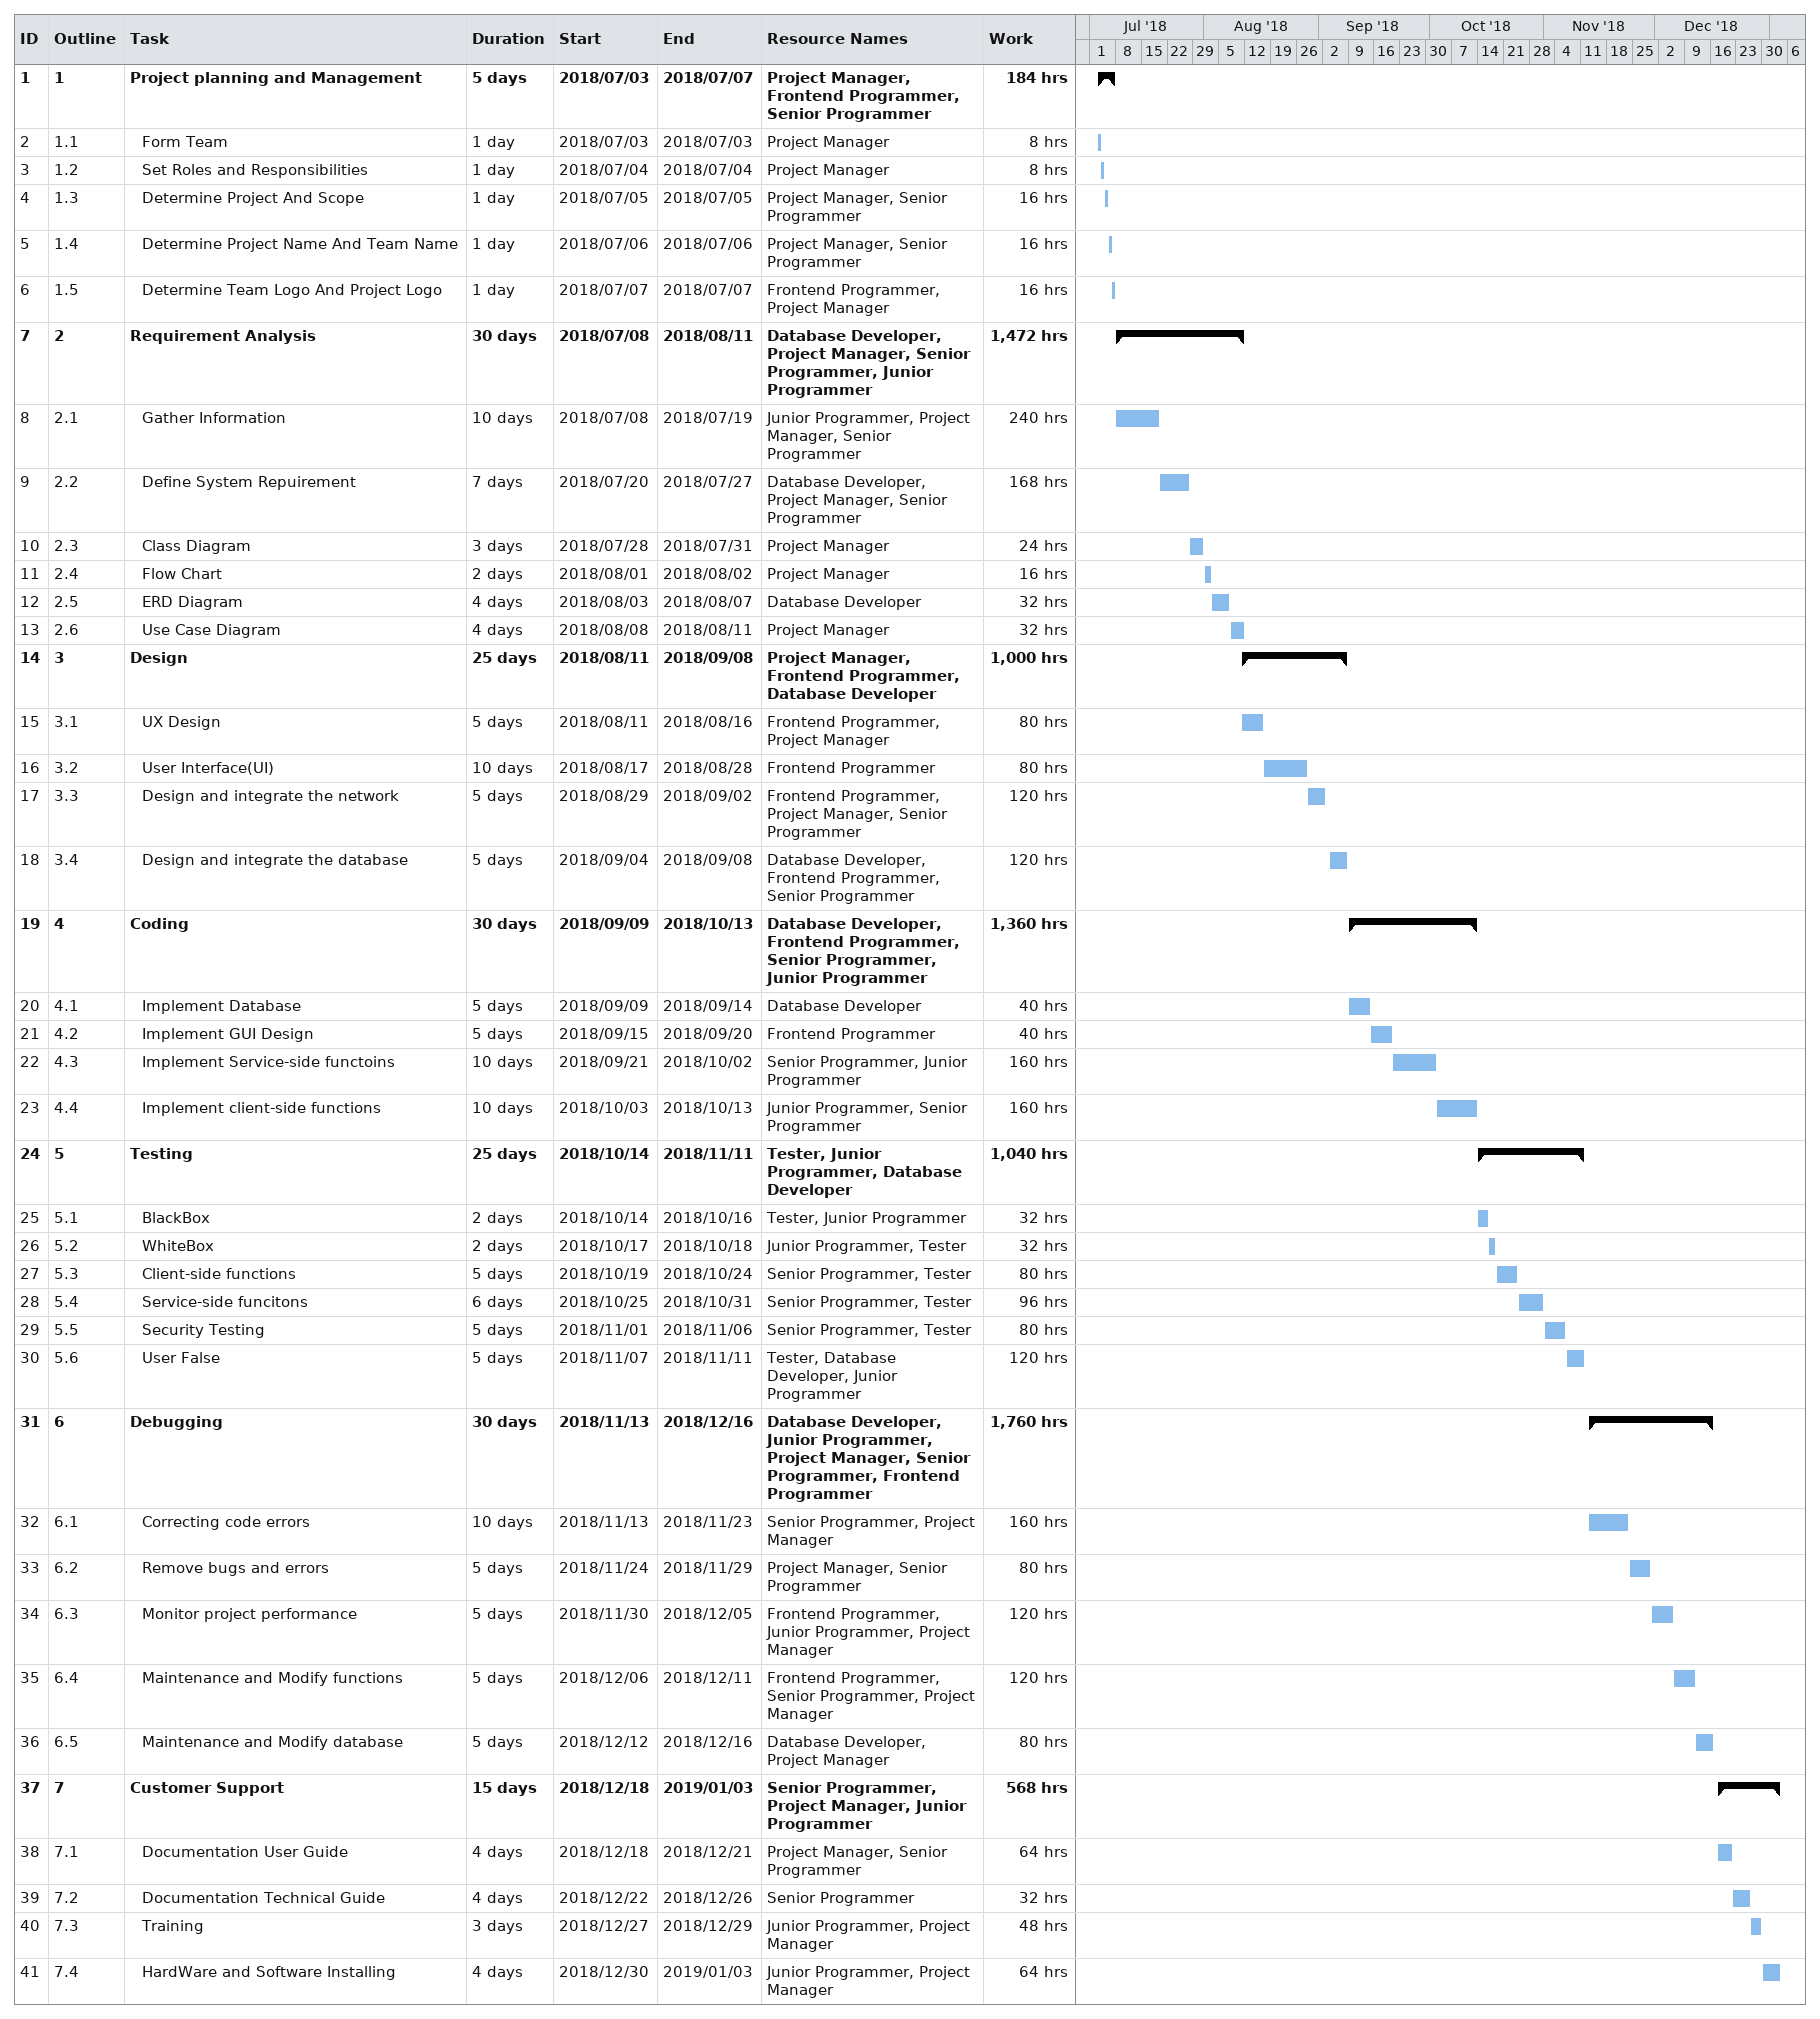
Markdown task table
| ID | WBS | Task | Duration | Start | Finish | Resources | Work (h) |
|---|---|---|---|---|---|---|---|
| 1 | 1 | **Project planning and Management** | 5d | 2018-07-03 | 2018-07-07 | Project Manager, Frontend Programmer, Senior Programmer | 184 |
| 2 | 1.1 | Form Team | 1d | 2018-07-03 | 2018-07-03 | Project Manager | 8 |
| 3 | 1.2 | Set Roles and Responsibilities | 1d | 2018-07-04 | 2018-07-04 | Project Manager | 8 |
| 4 | 1.3 | Determine Project And Scope | 1d | 2018-07-05 | 2018-07-05 | Project Manager, Senior Programmer | 16 |
| 5 | 1.4 | Determine Project Name And Team Name | 1d | 2018-07-06 | 2018-07-06 | Project Manager, Senior Programmer | 16 |
| 6 | 1.5 | Determine Team Logo And Project Logo | 1d | 2018-07-07 | 2018-07-07 | Frontend Programmer, Project Manager | 16 |
| 7 | 2 | **Requirement Analysis** | 30d | 2018-07-08 | 2018-08-11 | Database Developer, Project Manager, Senior Programmer, Junior Programmer | 1472 |
| 8 | 2.1 | Gather Information | 10d | 2018-07-08 | 2018-07-19 | Junior Programmer, Project Manager, Senior Programmer | 240 |
| 9 | 2.2 | Define System Repuirement | 7d | 2018-07-20 | 2018-07-27 | Database Developer, Project Manager, Senior Programmer | 168 |
| 10 | 2.3 | Class Diagram | 3d | 2018-07-28 | 2018-07-31 | Project Manager | 24 |
| 11 | 2.4 | Flow Chart | 2d | 2018-08-01 | 2018-08-02 | Project Manager | 16 |
| 12 | 2.5 | ERD Diagram | 4d | 2018-08-03 | 2018-08-07 | Database Developer | 32 |
| 13 | 2.6 | Use Case Diagram | 4d | 2018-08-08 | 2018-08-11 | Project Manager | 32 |
| 14 | 3 | **Design** | 25d | 2018-08-11 | 2018-09-08 | Project Manager, Frontend Programmer, Database Developer | 1000 |
| 15 | 3.1 | UX Design | 5d | 2018-08-11 | 2018-08-16 | Frontend Programmer, Project Manager | 80 |
| 16 | 3.2 | User Interface(UI) | 10d | 2018-08-17 | 2018-08-28 | Frontend Programmer | 80 |
| 17 | 3.3 | Design and integrate the network | 5d | 2018-08-29 | 2018-09-02 | Frontend Programmer, Project Manager, Senior Programmer | 120 |
| 18 | 3.4 | Design and integrate the database | 5d | 2018-09-04 | 2018-09-08 | Database Developer, Frontend Programmer, Senior Programmer | 120 |
| 19 | 4 | **Coding** | 30d | 2018-09-09 | 2018-10-13 | Database Developer, Frontend Programmer, Senior Programmer, Junior Programmer | 1360 |
| 20 | 4.1 | Implement Database | 5d | 2018-09-09 | 2018-09-14 | Database Developer | 40 |
| 21 | 4.2 | Implement GUI Design | 5d | 2018-09-15 | 2018-09-20 | Frontend Programmer | 40 |
| 22 | 4.3 | Implement Service-side functoins | 10d | 2018-09-21 | 2018-10-02 | Senior Programmer, Junior Programmer | 160 |
| 23 | 4.4 | Implement client-side functions | 10d | 2018-10-03 | 2018-10-13 | Junior Programmer, Senior Programmer | 160 |
| 24 | 5 | **Testing** | 25d | 2018-10-14 | 2018-11-11 | Tester, Junior Programmer, Database Developer | 1040 |
| 25 | 5.1 | BlackBox | 2d | 2018-10-14 | 2018-10-16 | Tester, Junior Programmer | 32 |
| 26 | 5.2 | WhiteBox | 2d | 2018-10-17 | 2018-10-18 | Junior Programmer, Tester | 32 |
| 27 | 5.3 | Client-side functions | 5d | 2018-10-19 | 2018-10-24 | Senior Programmer, Tester | 80 |
| 28 | 5.4 | Service-side funcitons | 6d | 2018-10-25 | 2018-10-31 | Senior Programmer, Tester | 96 |
| 29 | 5.5 | Security Testing | 5d | 2018-11-01 | 2018-11-06 | Senior Programmer, Tester | 80 |
| 30 | 5.6 | User False | 5d | 2018-11-07 | 2018-11-11 | Tester, Database Developer, Junior Programmer | 120 |
| 31 | 6 | **Debugging** | 30d | 2018-11-13 | 2018-12-16 | Database Developer, Junior Programmer, Project Manager, Senior Programmer, Frontend Programmer | 1760 |
| 32 | 6.1 | Correcting code errors | 10d | 2018-11-13 | 2018-11-23 | Senior Programmer, Project Manager | 160 |
| 33 | 6.2 | Remove bugs and errors | 5d | 2018-11-24 | 2018-11-29 | Project Manager, Senior Programmer | 80 |
| 34 | 6.3 | Monitor project performance | 5d | 2018-11-30 | 2018-12-05 | Frontend Programmer, Junior Programmer, Project Manager | 120 |
| 35 | 6.4 | Maintenance and Modify functions | 5d | 2018-12-06 | 2018-12-11 | Frontend Programmer, Senior Programmer, Project Manager | 120 |
| 36 | 6.5 | Maintenance and Modify database | 5d | 2018-12-12 | 2018-12-16 | Database Developer, Project Manager | 80 |
| 37 | 7 | **Customer Support** | 15d | 2018-12-18 | 2019-01-03 | Senior Programmer, Project Manager, Junior Programmer | 568 |
| 38 | 7.1 | Documentation User Guide | 4d | 2018-12-18 | 2018-12-21 | Project Manager, Senior Programmer | 64 |
| 39 | 7.2 | Documentation Technical Guide | 4d | 2018-12-22 | 2018-12-26 | Senior Programmer | 32 |
| 40 | 7.3 | Training | 3d | 2018-12-27 | 2018-12-29 | Junior Programmer, Project Manager | 48 |
| 41 | 7.4 | HardWare and Software Installing | 4d | 2018-12-30 | 2019-01-03 | Junior Programmer, Project Manager | 64 |
